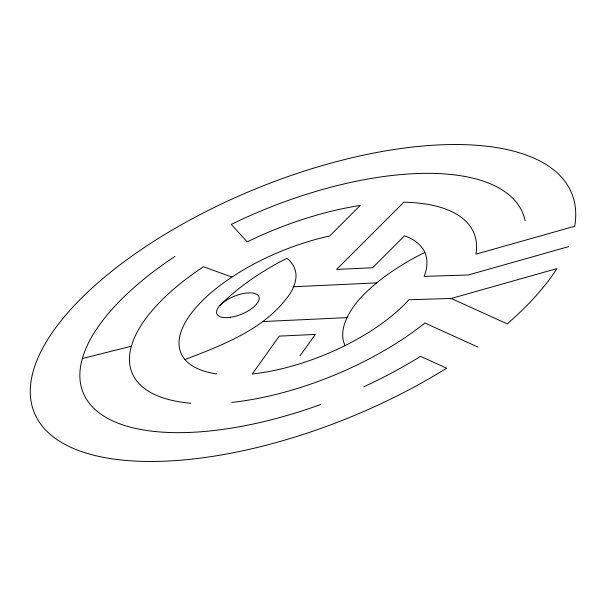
<?xml version="1.0" encoding="UTF-8"?>
<svg xmlns="http://www.w3.org/2000/svg" width="606" height="606" viewBox="0 0 606 606"><rect width="100%" height="100%" fill="white"/><g stroke="black" fill="none" stroke-linecap="round" stroke-linejoin="round"><path stroke-width="0.91" d="M300 355.858L315.317 334.436L279.321 336.11L252.24 373.993A131.919 56.169 -22.2 0 0 408.868 299.758L451.212 298.463L556.944 268.602A290.221 123.571 -22.2 0 1 507.252 323.892L451.212 298.463M219.948 305.477C232.159 293.168 245.998 282.54 260.61 273.215A144.243 61.418 -22.2 0 1 286.896 258.33C293.546 263.178 297.311 271.715 295.637 279.881A100.778 42.905 -22.2 0 1 289.842 293.978C265.64 329.081 223.137 344.829 184.936 359.578M568.64 246.634L468.249 274.988L424.147 276.381A131.919 56.169 -22.2 0 0 404.528 235.779L372.554 267.754L336.572 269.428L403.816 202.192A184.686 78.636 -22.2 0 1 475.907 254.164L574.708 226.258A290.221 123.571 -22.2 0 0 268.405 183.785A290.221 123.571 -22.2 0 0 45.965 430.328A290.221 123.571 -22.2 0 0 446.66 368.183L420.541 356.328A237.454 101.104 -22.2 0 1 363.805 386.795M82.34 358.547L131.373 346.208M293.607 286.759L376.682 282.888M262.686 321.559L347.033 317.627M231.916 277.086L203.48 266.723A184.686 78.636 -22.2 0 0 190.845 403.232M477.998 347.102L424.92 323.013A184.686 78.636 -22.2 0 1 231.931 402.392M525.144 220.781A237.454 101.104 -22.2 0 0 231.242 224.402L247.187 241.87A184.686 78.636 -22.2 0 1 360.206 205.442L329.664 235.984A131.919 56.169 -22.2 0 0 193.829 310.083A131.919 56.169 -22.2 0 0 216.653 373.894M320.597 404.543A237.454 101.104 -22.2 0 1 92.991 407.474A237.454 101.104 -22.2 0 1 175.043 256.353M424.836 252.429A133.085 56.669 -22.2 0 0 358.691 300.061A133.093 56.669 -22.2 0 0 345.056 345.587M230.401 317.302A22.71 9.666 -22.2 0 0 258.921 296.72A22.71 9.666 -22.2 0 0 224.303 301.705A22.71 9.666 -22.2 0 0 230.401 317.302"/></g></svg>
